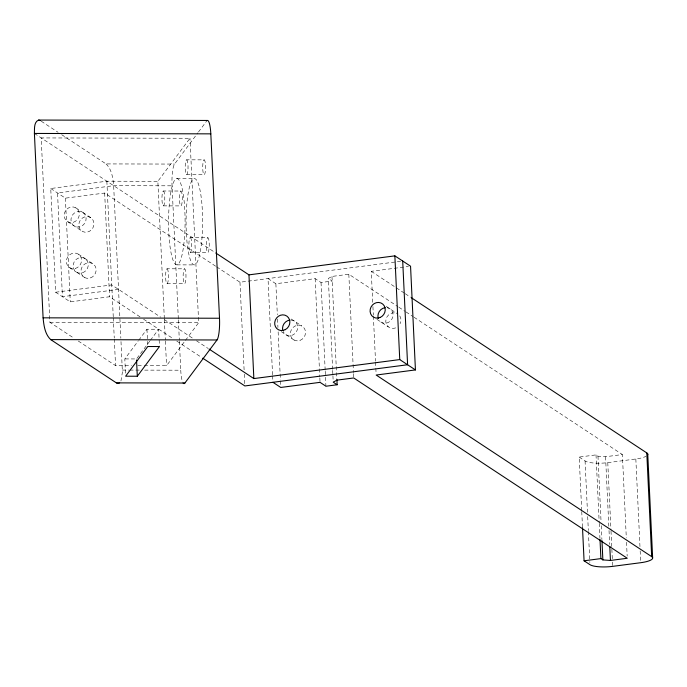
<?xml version="1.0" encoding="UTF-8"?>
<svg xmlns="http://www.w3.org/2000/svg" width="687" height="687" viewBox="0 0 687 687"><rect width="100%" height="100%" fill="white"/><g stroke="black" fill="none" stroke-linecap="round" stroke-linejoin="round"><path stroke-width="0.52" stroke-dasharray="3.44 2.58" d="M120.938 380.984L122.398 372.285L120.895 339.292M164.33 318.545L157.855 181.316L189.973 138.267L41.194 137.924L49.885 322.315L73.844 338.107M178.319 318.751L172.051 185.816A17.853 3.418 -89.9 0 1 174.558 164.073L197.856 132.84M198.491 131.99L206.675 121.015M125.481 373.161L124.811 358.923L138.104 341.104M138.731 340.254L146.958 329.228L158.645 329.253L159.461 346.54M149.783 341.13L136.49 358.949L124.811 358.923M150.419 340.288L158.645 329.253M144.236 365.656L166.555 365.707L184.812 341.224M185.438 340.383L198.663 322.658L189.973 138.267M332.62 369.348L328.334 278.458L331.984 276.432L348.824 274.242L397.988 306.651M140.019 316.844L109.551 296.758L70.272 301.876L55.638 292.233L50.744 188.513L106.854 181.205L157.855 181.316M50.744 188.513L65.385 198.157L104.664 193.038L215.778 266.281M55.638 292.233L111.749 284.925L160.655 317.162M118.542 289.399L62.431 296.707L57.536 192.987L113.656 185.679L172.051 185.816M216.671 266.865L239.969 282.228L400.581 261.309M272.567 374.81L268.024 278.57L275.873 283.74L315.153 278.63L321.035 282.503L332.259 281.043L328.334 278.458M372.732 302.332L371.263 271.322L408.422 266.479M581.7 510.544L579.184 457.078L596.015 454.88L597.973 456.177L605.548 456.735L622.379 454.545L626.312 537.947M579.184 457.078L585.066 460.951A17.853 4.38 -2.7 0 0 607.78 462.643L635.836 458.985A17.853 4.38 -2.7 0 0 646.02 456.297M186.658 159.813A7.437 1.426 -89.9 0 1 187.843 171.029A7.437 1.426 -89.9 0 1 185.378 170.908A7.437 1.426 -89.9 0 1 186.658 159.813L204.176 159.856A7.437 1.426 -89.9 0 1 205.37 171.072A7.437 1.426 -89.9 0 1 202.897 170.951A7.437 1.426 -89.9 0 1 204.176 159.856M61.675 134.669L106.047 163.918L174.558 164.073M186.598 174.687L204.116 174.73M176.748 178.603L194.266 178.646M163.403 190.995A7.437 1.426 -89.9 0 1 164.588 202.21A7.437 1.426 -89.9 0 1 162.123 202.09A7.437 1.426 -89.9 0 1 163.403 190.995L180.921 191.029A7.437 1.426 -89.9 0 1 182.115 202.253A7.437 1.426 -89.9 0 1 179.642 202.124A7.437 1.426 -89.9 0 1 180.921 191.029M163.343 205.868L180.861 205.911M190.325 237.599A7.437 1.426 -89.9 0 1 191.518 248.823A7.437 1.426 -89.9 0 1 189.045 248.694A7.437 1.426 -89.9 0 1 190.325 237.599L207.843 237.642A7.437 1.426 -89.9 0 1 209.037 248.866A7.437 1.426 -89.9 0 1 206.564 248.737A7.437 1.426 -89.9 0 1 207.843 237.642M190.265 252.481L207.783 252.515M176.92 264.864L194.438 264.907M167.07 268.78A7.437 1.426 -89.9 0 1 168.263 280.004A7.437 1.426 -89.9 0 1 165.79 279.875A7.437 1.426 -89.9 0 1 167.07 268.78L184.588 268.823A7.437 1.426 -89.9 0 1 185.782 280.038A7.437 1.426 -89.9 0 1 183.309 279.918A7.437 1.426 -89.9 0 1 184.588 268.823M167.01 283.654L184.528 283.697M49.885 322.315L198.663 322.658M78.284 341.027L115.553 365.596L131.492 365.63M137.864 365.647L143.179 365.656M122.346 370.07L128.718 370.087M129.783 370.087L140.397 370.113M144.648 370.121L180.75 370.207A17.853 3.418 -89.9 0 0 182.699 382.178M371.263 271.322L404.368 293.134M405.261 293.727L410.628 297.265M398.881 307.235L405.141 311.366M406.034 311.95L413.188 316.664M414.081 317.257L622.379 454.545M386.249 306.385L397.575 313.847M376.923 319.352L388.258 326.823M41.263 121.221L58.12 132.333M34.402 133.441L214.911 252.421M291.236 319L301.679 325.93M281.146 331.581L285.509 334.449M286.393 334.981L294.234 340.151M75.733 207.792L82.526 212.274M82.972 212.549A8.029 7.377 -56.6 0 1 81.641 226.126A8.029 7.377 -56.6 0 1 70.993 219.05A8.029 7.377 -56.6 0 1 82.972 212.549L90.821 217.719A8.029 7.377 -56.6 0 1 89.482 231.296A8.029 7.377 -56.6 0 1 78.833 224.22A8.029 7.377 -56.6 0 1 90.821 217.719M67.747 221.729L81.942 231.107M78.335 254.147L85.085 258.595M84.441 258.235L92.29 263.404M164.245 319.524L192.918 338.425M196.499 340.786L208.152 348.464M76.978 272.438L84.819 277.617M69.593 267.629L76.343 272.078M143.6 319.206L172.282 338.107M176.757 341.061L201.849 357.592M106.047 163.918C111.852 169.388 112.917 178.113 113.656 185.679L120.843 338.227M635.836 458.985L639.975 546.663M640.172 550.94L640.731 562.705M626.518 542.223L627.171 556.127M607.78 462.643L610.958 530.003M611.009 531.077L611.816 548.183M611.868 549.248L612.418 561.013M612.469 562.078L612.675 566.363M605.548 456.735L608.828 526.242M609.026 530.519L609.687 544.422M597.973 456.177L601.048 521.399M601.254 525.675L601.906 539.578M596.015 454.88L599.193 522.249M599.244 523.314L599.949 538.29M585.066 460.951L587.479 512.279M587.686 516.555L588.338 530.458M588.39 531.523L589.85 562.533M581.752 511.609L582.507 527.65M372.929 306.608L373.333 315.161M373.385 316.226L375.506 361.139M375.557 362.204L376.107 373.968M348.824 274.242L353.462 372.612M353.513 373.685L353.711 377.962M331.984 276.432L336.828 379.087M332.671 370.413L332.877 374.69M332.929 375.763L333.229 382.178M321.035 282.503L325.174 370.181M325.217 371.255L325.93 386.223M315.153 278.63L319.79 377M319.841 378.065L320.048 382.35M275.873 283.74L277.333 314.749M277.539 319.026L277.943 327.579M278.141 331.855L280.408 379.98M280.459 381.045L280.665 385.321M272.619 375.875L272.868 381.225M239.969 282.228L244.108 369.907M244.306 374.183L244.812 384.875M178.371 319.816L179.333 340.185M179.384 341.259L180.75 370.207M164.373 319.61L165.335 339.979M165.387 341.053L166.555 365.707M146.958 329.228L147.49 340.417M147.533 341.43L147.774 346.514M106.854 181.205L113.252 316.767M113.303 317.823L114.257 337.995M114.3 339.06L115.553 365.596M104.664 193.038L109.551 296.758M65.385 198.157L70.272 301.876M291.09 320.039A8.029 7.377 -56.6 0 1 296.14 332.139A8.029 7.377 -56.6 0 1 283.113 331.435M387.116 307.682A8.029 7.377 -56.6 0 1 391.745 319.403A8.029 7.377 -56.6 0 1 379.13 320.194M399.731 315.874A8.029 7.377 -56.6 0 1 400.1 323.654M395.669 327.879A8.029 7.377 -56.6 0 1 385.776 321.61A8.029 7.377 -56.6 0 1 394.956 312.851M183.652 245.697A43.144 8.27 -89.9 0 0 177.469 178.689A43.144 8.27 -89.9 0 0 169.38 240.819A43.144 8.27 -89.9 0 0 183.652 245.697M201.179 245.74A43.144 8.27 -89.9 0 0 194.988 178.723A43.144 8.27 -89.9 0 0 186.898 240.862A43.144 8.27 -89.9 0 0 201.179 245.74M82.741 272.705A8.029 7.377 -56.6 0 0 86.03 259.334A8.029 7.377 -56.6 0 0 73.363 263.971A8.029 7.377 -56.6 0 0 82.741 272.705M73.475 222.236A8.029 7.377 -56.6 0 0 77.262 208.96A8.029 7.377 -56.6 0 0 64.475 213.09A8.029 7.377 -56.6 0 0 73.475 222.236M75.252 268.488A8.029 7.377 -56.6 0 0 79.786 255.418A8.029 7.377 -56.6 0 0 66.845 258.767A8.029 7.377 -56.6 0 0 75.252 268.488M90.581 277.883A8.029 7.377 -56.6 0 0 93.87 264.504A8.029 7.377 -56.6 0 0 81.212 269.141A8.029 7.377 -56.6 0 0 90.581 277.883M299.996 340.409A8.029 7.377 -56.6 0 0 303.259 327.029A8.029 7.377 -56.6 0 0 290.61 331.692A8.029 7.377 -56.6 0 0 299.996 340.409"/><path stroke-width="1.03" d="M137.306 376.236L159.461 346.54L147.774 346.514L125.627 376.21L137.306 376.236L136.541 359.962M207.56 120.457L38.644 120.062C33.689 121.977 34.599 129.096 34.402 133.441L43.092 317.832C43.831 325.398 44.895 334.122 50.701 339.601L116.369 382.882L184.889 383.037L217.006 339.979A17.853 3.418 -89.9 0 0 219.505 318.244L210.815 133.853A17.853 3.418 -89.9 0 0 207.113 120.586M119.658 382.805L118.104 383.449L116.369 382.882M215.804 253.014L248.96 274.86L394.862 255.865L410.551 266.204L415.437 369.924L376.158 375.042L651.68 556.633A17.853 4.38 -2.7 0 1 640.731 562.705L612.675 566.363A17.853 4.38 -2.7 0 1 589.953 564.671L584.07 560.798L582.507 527.65M209.046 349.048L253.855 378.58L399.748 359.584L415.437 369.924M336.896 379.413L337.154 384.763L325.93 386.223L320.048 382.35L280.76 387.459L272.919 382.29M584.07 560.798L600.902 558.6L602.868 559.896L610.442 560.455L627.274 558.265L353.711 377.962L336.879 380.151L333.229 382.178L337.154 384.763M34.402 133.441L210.815 133.853M43.092 317.832L219.505 318.244M50.701 339.601L217.006 339.979M38.644 120.062L40.378 120.637M411.522 297.849L646.785 452.913A17.853 4.38 -2.7 0 1 647.472 455.146M202.742 358.185L244.864 385.948L407.597 364.754L402.702 261.034M647.738 453.995L652.633 557.715M646.785 452.913L651.68 556.633M609.781 546.56L610.442 560.455M601.958 540.652L602.868 559.896M600 539.355L600.902 558.6M394.862 255.865L399.748 359.584M248.96 274.86L253.855 378.58M184.889 383.037A17.853 3.418 -89.9 0 1 183.12 382.951M282.812 330.567A8.029 7.377 -56.6 0 1 290.034 320.065M378.288 318.416A8.029 7.377 -56.6 0 1 385.141 307.673M379.98 317.54A8.029 7.377 -56.6 0 0 382.762 304.083A8.029 7.377 -56.6 0 0 370.25 309.219A8.029 7.377 -56.6 0 0 379.98 317.54M285.182 329.691A8.029 7.377 -56.6 0 0 286.883 316.123A8.029 7.377 -56.6 0 0 274.748 322.297A8.029 7.377 -56.6 0 0 285.182 329.691"/></g></svg>
